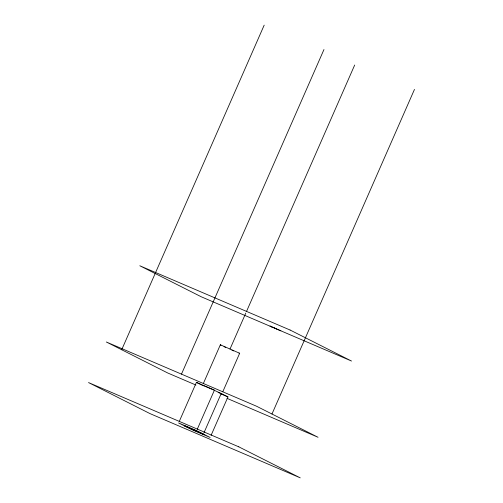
<?xml version="1.0" encoding="UTF-8"?>
<svg xmlns="http://www.w3.org/2000/svg" width="503" height="503" viewBox="0 0 503 503"><rect width="100%" height="100%" fill="white"/><g stroke="black" fill="none" stroke-linecap="round" stroke-linejoin="round"><path stroke-width="0.75" d="M202.527 385.43L204.495 386.097M222.785 391.768L239.667 353.269L220.352 344.794L220.987 345.203M121.695 349.748L155.163 273.513M155.477 272.796L264.188 25.15M181.482 374.131L323.97 49.533M179.231 421.52L196.422 382.368L214.454 390.083L197.27 429.235M203.476 383.229L220.352 344.794M230.003 349.063L245.785 313.111M246.42 311.671L354.684 65.038M204.023 432.643L221.213 393.491L214.121 390.227M211.09 435.34L227.966 396.905L221.213 393.491L221.842 393.906L218.088 392.434M271.978 414.019L414.472 89.415M238.988 353.106L239.654 353.332M205.098 386.342L207.959 387.543M220.754 393.818L227.966 396.905M195.937 385.059L167.763 373.006L106.34 341.996L256.624 406.267L318.047 437.277L227.01 398.345M231.845 350.126L233.688 350.924M208.506 387.775L213.511 389.951M224.036 346.655L225.684 347.403M280.875 330.836L270.017 326.045L271.859 326.975M274.525 327.975L276.367 328.905M196.422 382.368L201.822 385.097M184.733 425.94L204.036 434.479L184.733 425.94M290.093 330.031L139.809 265.76L201.225 296.77L351.509 361.041L290.093 330.031M238.812 446.84L88.528 382.569L149.951 413.585L300.234 477.85L238.812 446.84M196.642 430.656L178.609 422.941L192.121 429.763L210.153 437.478L196.642 430.656"/></g></svg>
